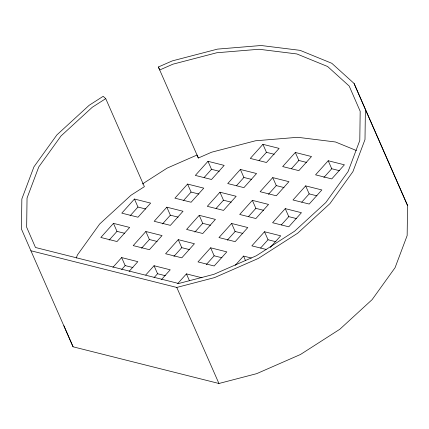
<?xml version="1.0" encoding="UTF-8"?>
<svg xmlns="http://www.w3.org/2000/svg" width="429" height="429" viewBox="0 0 429 429"><rect width="100%" height="100%" fill="white"/><g stroke="black" fill="none" stroke-linecap="round" stroke-linejoin="round"><path stroke-width="0.64" d="M105.738 98.632L92.305 107.245L61.025 135.95L38.766 166.929L27.043 198.064L26.662 227.231L35.484 247.495L178.662 283.505L213.899 274.324L256.36 255.738L294.535 231.252L325.815 202.547L348.075 171.573L359.797 140.439L360.178 111.267L349.195 86.047L327.6 66.5L296.857 53.952L259.068 49.26L216.801 52.751L172.941 64.178L159.69 69.981L158.387 66.983L172.302 60.891L217.53 49.11L261.116 45.512L300.091 50.349L331.794 63.288L354.064 83.446L365.39 109.454L364.999 139.538L352.911 171.643L329.955 203.587L297.694 233.194L258.328 258.44L214.538 277.606L176.78 287.446L30.904 250.756L21.45 229.043L21.847 198.965L33.929 166.854L56.885 134.91L89.146 105.309L103.175 96.311L105.738 98.632L144.385 186.669L130.952 195.286L99.673 223.992L77.413 254.965L76.249 258.049M354.064 83.446L407.55 205.496L407.153 235.58L395.071 267.685L372.115 299.63L339.854 329.236L300.488 354.483L256.698 373.648L218.935 383.488L73.064 346.798L30.904 250.756M134.449 199.035L121.793 213.138L137.988 217.213L150.643 203.11L134.449 199.035L137.961 207.041L145.737 208.993M113.471 223.364L100.82 237.468L117.015 241.543L129.665 227.44L113.471 223.364L116.983 231.37L124.759 233.322M130.11 215.792L137.961 207.041M109.132 240.122L116.983 231.37M166.838 207.18L154.183 221.284L170.377 225.359L183.033 211.256L166.838 207.18L170.351 215.186L178.121 217.138M187.575 184.068L174.919 198.171L191.114 202.241L203.77 188.138L187.575 184.068L191.087 192.069L198.863 194.026M207.99 161.309L195.334 175.413L211.529 179.488L224.179 165.385L207.99 161.309L211.502 169.316L219.273 171.273M112.924 267.315L121.654 257.588L137.848 261.663L129.118 271.385M145.86 231.51L133.21 245.613L149.405 249.689L162.055 235.585L145.86 231.51L149.372 239.516L157.148 241.468M121.675 269.482L125.166 265.594L132.936 267.546M162.494 223.938L170.351 215.186M183.671 200.338L191.087 192.069M204.086 177.585L211.502 169.316M141.522 248.268L149.372 239.516M145.753 274.973L154.043 265.733L170.233 269.809L161.508 279.531M199.228 215.326L186.572 229.429L202.767 233.505L215.422 219.401L199.228 215.326L202.74 223.332L210.51 225.284M219.964 192.213L207.309 206.317L223.504 210.387L236.159 196.284L219.964 192.213L223.477 200.214L231.247 202.172M240.374 169.46L227.724 183.558L243.919 187.634L256.569 173.531L240.374 169.46L243.892 177.461L251.662 179.419M262.929 144.321L250.279 158.424L266.468 162.494L279.123 148.391L262.929 144.321L266.441 152.322L274.217 154.279M178.249 239.655L165.599 253.759L181.794 257.834L194.444 243.731L178.249 239.655L181.762 247.662L189.538 249.614M154.065 277.627L157.556 273.74L165.326 275.691M194.884 232.084L202.74 223.332M216.06 208.483L223.477 200.214M236.47 185.73L243.892 177.461M259.025 160.591L266.441 152.322M173.911 256.413L181.762 247.662M177.703 283.607L186.427 273.879L201.979 277.788M231.617 223.471L218.962 237.575L235.156 241.65L247.806 227.547L231.617 223.471L235.13 231.478L242.9 233.43M252.354 200.359L239.698 214.462L255.893 218.533L268.549 204.429L252.354 200.359L255.866 208.36L263.637 210.317M272.764 177.606L260.113 191.709L276.308 195.78L288.958 181.676L272.764 177.606L276.276 185.607L284.052 187.564M295.318 152.467L282.663 166.57L298.857 170.64L311.513 156.537L295.318 152.467L298.831 160.467L306.606 162.425M210.639 247.801L197.989 261.904L214.178 265.98L226.834 251.877L210.639 247.801L214.151 255.807L221.927 257.759M227.273 240.229L235.13 231.478M248.45 216.629L255.866 208.36M268.425 194.358L276.276 185.607M291.414 168.736L298.831 160.467M206.301 264.559L214.151 255.807M270.232 247.49L280.705 235.821L264.511 231.746L251.855 245.849L266.109 249.431M285.247 208.633L272.592 222.731L288.787 226.807L301.442 212.704L285.247 208.633L288.76 216.634L296.53 218.592M305.657 185.875L293.007 199.978L309.202 204.054L321.852 189.95L305.657 185.875L309.175 193.881L316.945 195.833M328.212 160.741L315.556 174.844L331.751 178.914L344.407 164.811L328.212 160.741L331.724 168.742L339.5 170.699M235.242 265.315L243.533 256.075L251.308 258.033M260.607 248.016L268.023 239.752L275.793 241.704M281.344 224.903L288.76 216.634M301.753 202.15L309.175 193.881M323.874 177.493L331.724 168.742M142.369 183.998L167.16 168.098L197.029 155.025L198.337 158.017L211.588 152.215L255.448 140.787L297.71 137.301L335.505 141.994L356.402 150.52M365.39 109.454L407.55 205.496M264.511 231.746L268.023 239.752M243.533 256.075L245.538 260.65M158.387 66.983L198.337 158.017M186.427 273.879L189.441 280.738M176.78 287.446L218.935 383.488M154.043 265.733L157.556 273.74M121.654 257.588L125.166 265.594M63.878 325.697L73.064 346.798"/></g></svg>
